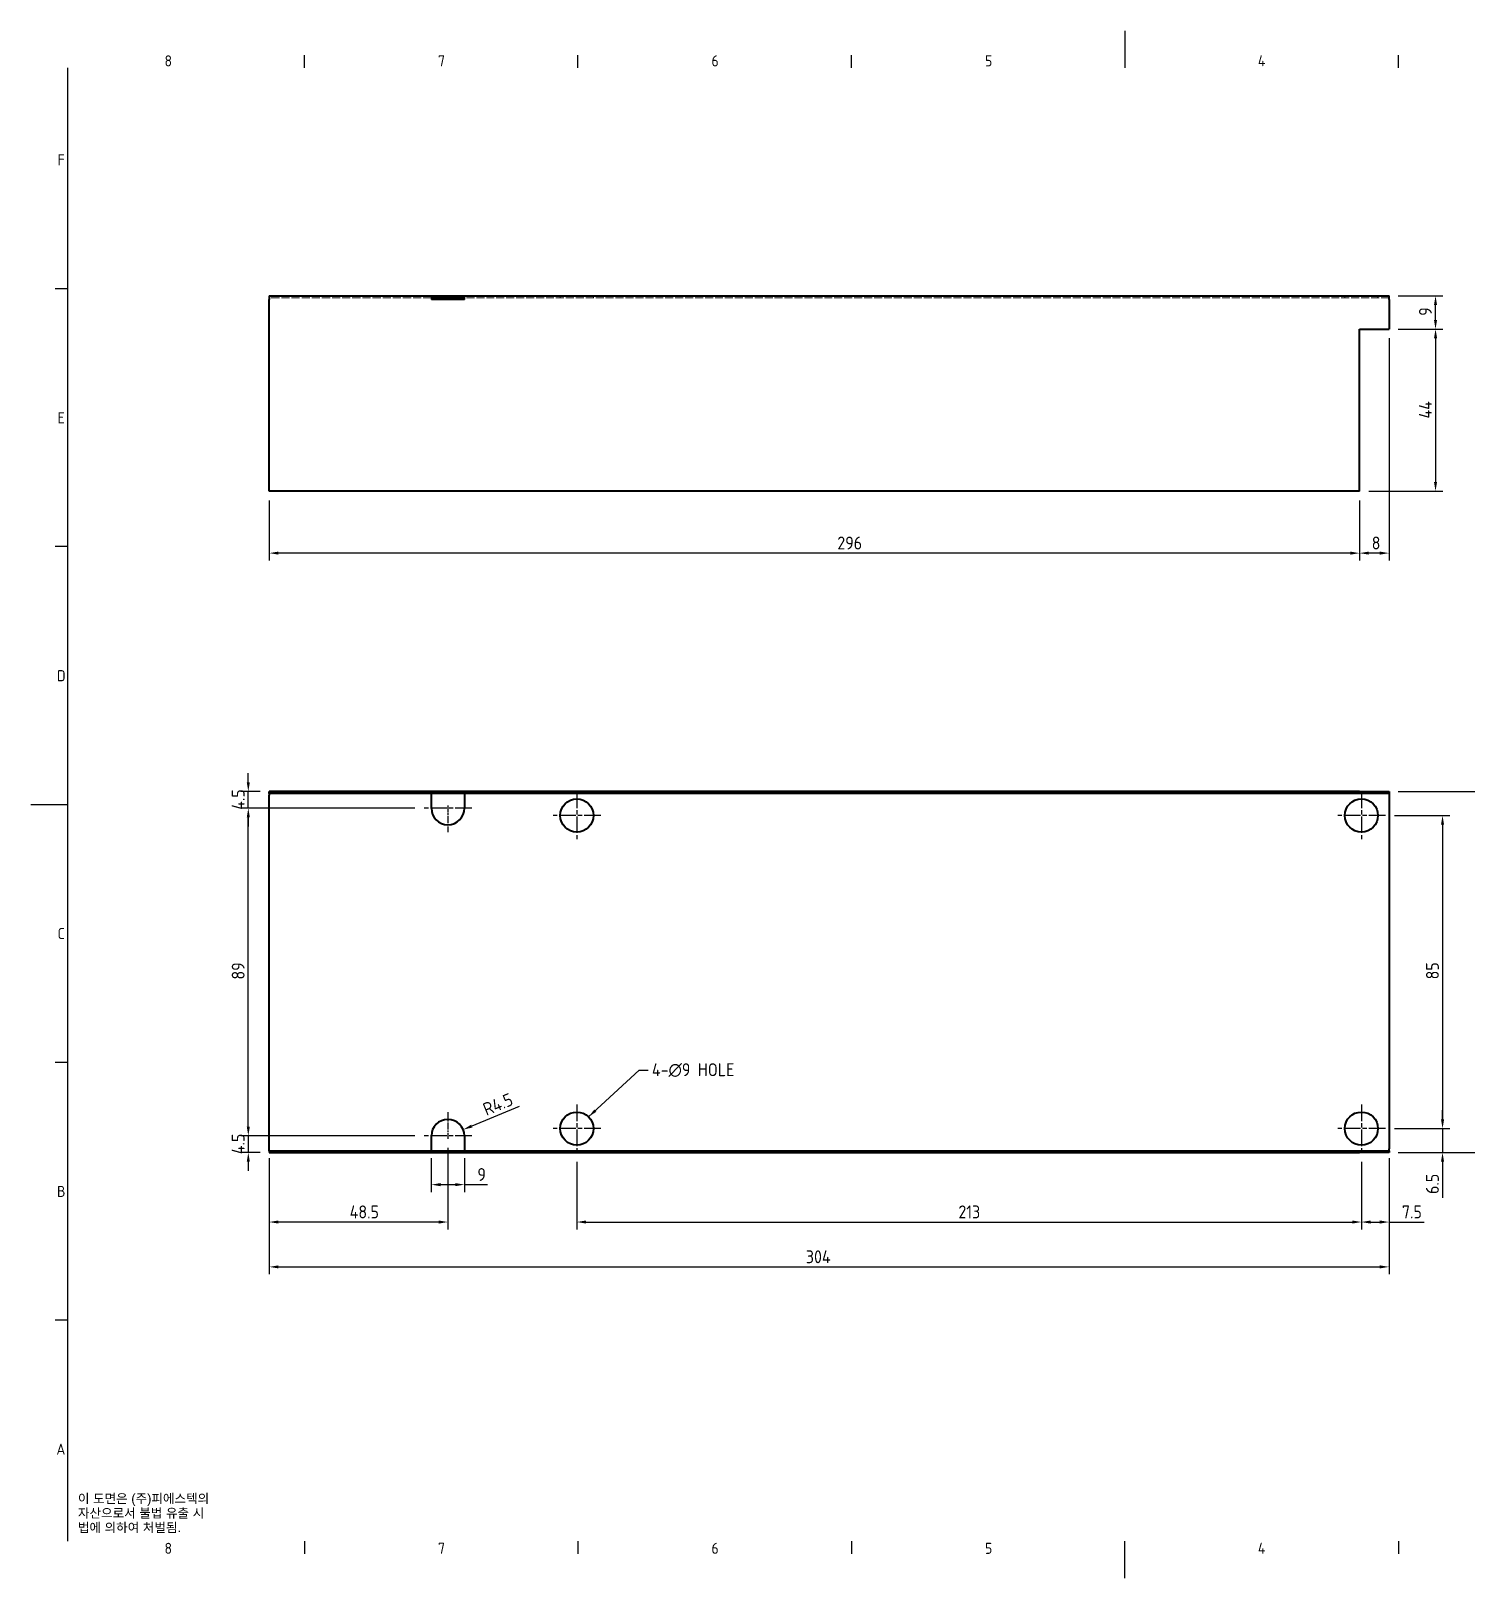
# Model space of a CAD drawing. Header units: millimetres. Extents: x 0 to 594, y 0 to 420.
# Drawn here: x 0 to 389.6, y 0 to 420 of the extents above; entities that cross this region are included whole.
import ezdxf

# ---------------------------------------------------------------- set-up
doc = ezdxf.new("R2010")
doc.units = ezdxf.units.MM
doc.linetypes.add('CHAIN', pattern=[0.3543, 0.2362, -0.0295, 0.0591, -0.0295])
doc.linetypes.add('DASHED', pattern=[0.2067, 0.1654, -0.0413])
doc.layers.get('0').update_dxf_attribs({"color": 3, "lineweight": 25})
for name, color, linetype, lineweight in [('가려진 것(ISO)', 2, 'DASHED', 18), ('가시적인 것(ISO)', 3, 'Continuous', 40), ('경계(ISO)', 7, 'Continuous', 25), ('기호(ISO)', 5, 'Continuous', 25), ('중심 표식(ISO)', 1, 'Continuous', 25), ('치수(ISO)', 2, 'Continuous', 25)]:
    doc.layers.add(name, color=color, linetype=linetype, lineweight=lineweight)
doc.styles.add('문자 텍스트_PSTEK_POSCO', font='isocp.shx')
doc.styles.add('치수 텍스트_PSTEK_POSCO', font='isocp.shx')
doc.dimstyles.new('치수_PSTEK_POSCO', dxfattribs={"dimtxt": 3.5, "dimasz": 2.5, "dimexe": 2, "dimexo": 2.5, "dimgap": 1, "dimtad": 1, "dimrnd": 1e-08, "dimdsep": 46, "dimtxsty": '치수 텍스트_PSTEK_POSCO', "dimcen": 0.09, "dimdle": 10, "dimclrd": 7, "dimclre": 7, "dimclrt": 2, "dimadec": 1, "dimazin": 2, "dimtfac": 1, "dimtmove": 0, "dimatfit": 3, "dimfxl": 0, "dimtolj": 1, "dimlwd": -1, "dimlwe": -1, "dimarcsym": 0})
doc.dimstyles.new('치수_PSTEK_POSCO$7', dxfattribs={"dimtxt": 3.5, "dimasz": 2.5, "dimexe": 2, "dimexo": 2.5, "dimgap": 1, "dimtad": 1, "dimrnd": 1e-08, "dimdsep": 46, "dimtxsty": '치수 텍스트_PSTEK_POSCO', "dimcen": 0.09, "dimdle": 10, "dimclrd": 7, "dimclre": 7, "dimclrt": 2, "dimadec": 1, "dimazin": 2, "dimtfac": 1, "dimtmove": 0, "dimatfit": 3, "dimfxl": 0, "dimtolj": 1, "dimlwd": -1, "dimlwe": -1, "dimarcsym": 0})

# ---------------------------------------------------------------- blocks, each defined once
blk = doc.blocks.new('경계 Default Border')
at = {"layer": '경계(ISO)'}
for p, q in [((74.25, 410), (74.25, 413.4)), ((148.5, 410), (148.5, 413.4)), ((222.75, 410), (222.75, 413.4)), ((371.25, 410), (371.25, 413.4)), ((10, 350), (6.6, 350)), ((10, 280), (6.6, 280)), ((10, 140), (6.6, 140)), ((10, 70), (6.6, 70)), ((74.25, 10), (74.25, 6.6)), ((148.5, 10), (148.5, 6.6)), ((222.75, 10), (222.75, 6.6)), ((371.25, 10), (371.25, 6.6))]:
    blk.add_line(p, q, dxfattribs=at)
at = {"layer": '경계(ISO)', "flags": 128}
for points in [[(297, 420), (297, 410)], [(10, 10), (10, 410)], [(0, 210), (10, 210)], [(297, 0), (297, 10)]]:
    blk.add_lwpolyline(points, dxfattribs=at)
at = {"layer": '경계(ISO)', "color": 2, "char_height": 3, "attachment_point": 7, "style": '문자 텍스트_PSTEK_POSCO'}
for s, insert in [('8', (36.27, 410.37)), ('7', (110.52, 410.39)), ('6', (184.77, 410.37)), ('5', (259.02, 410.37)), ('4', (333.1, 410.4)), ('F', (7.24, 383.5)), ('E', (7.24, 313.47)), ('D', (7.08, 243.47)), ('C', (7.24, 173.47)), ('B', (7.08, 103.47)), ('A', (6.91, 33.49)), ('8', (36.27, 6.57)), ('7', (110.52, 6.59)), ('6', (184.77, 6.57)), ('5', (259.02, 6.57)), ('4', (333.1, 6.6))]:
    blk.add_mtext(s, dxfattribs=dict(at, insert=insert))
blk = doc.blocks.new('*D23')
at = {"layer": 'Defpoints', "color": 0}
for p in [(64.7, 115.52), (368.7, 116.52), (368.7, 84.47)]:
    blk.add_point(p, dxfattribs=at)
at = {"layer": '치수(ISO)', "color": 7}
for p, q in [((368.7, 114.02), (368.7, 82.47)), ((64.7, 113.02), (64.7, 82.47)), ((67.2, 84.47), (366.2, 84.47))]:
    blk.add_line(p, q, dxfattribs=at)
for points in [[(67.2, 84.89), (67.2, 84.06), (64.7, 84.47)], [(366.2, 84.89), (366.2, 84.06), (368.7, 84.47)]]:
    blk.add_solid(points, dxfattribs=at)
at = {"layer": '치수(ISO)', "color": 2, "insert": (210.38, 87.22), "char_height": 3.5, "attachment_point": 4, "style": '치수 텍스트_PSTEK_POSCO'}
blk.add_mtext('\\A1;304', dxfattribs=at)
blk = doc.blocks.new('*D24')
at = {"layer": 'Defpoints', "color": 0}
for p in [(368.7, 213.52), (397.02, 213.52), (368.7, 115.52)]:
    blk.add_point(p, dxfattribs=at)
at = {"layer": '치수(ISO)', "color": 7}
for p, q in [((371.2, 213.52), (399.02, 213.52)), ((397.02, 118.02), (397.02, 211.02)), ((371.2, 115.52), (399.02, 115.52))]:
    blk.add_line(p, q, dxfattribs=at)
for points in [[(396.61, 211.02), (397.44, 211.02), (397.02, 213.52)], [(396.61, 118.02), (397.44, 118.02), (397.02, 115.52)]]:
    blk.add_solid(points, dxfattribs=at)
at = {"layer": '치수(ISO)', "color": 2, "insert": (394.27, 162.52), "char_height": 3.5, "attachment_point": 4, "rotation": 90, "style": '치수 텍스트_PSTEK_POSCO'}
blk.add_mtext('\\A1;98', dxfattribs=at)
blk = doc.blocks.new('*D25')
at = {"layer": 'Defpoints', "color": 0}
for p in [(367.7, 207.02), (367.7, 122.02), (383.23, 122.02)]:
    blk.add_point(p, dxfattribs=at)
at = {"layer": '치수(ISO)', "color": 7}
for p, q in [((370.2, 207.02), (385.23, 207.02)), ((383.23, 204.52), (383.23, 124.52)), ((370.2, 122.02), (385.23, 122.02))]:
    blk.add_line(p, q, dxfattribs=at)
for points in [[(382.81, 204.52), (383.65, 204.52), (383.23, 207.02)], [(382.81, 124.52), (383.65, 124.52), (383.23, 122.02)]]:
    blk.add_solid(points, dxfattribs=at)
at = {"layer": '치수(ISO)', "color": 2, "insert": (380.48, 162.52), "char_height": 3.5, "attachment_point": 4, "rotation": 90, "style": '치수 텍스트_PSTEK_POSCO'}
blk.add_mtext('\\A1;85', dxfattribs=at)
blk = doc.blocks.new('*D26')
at = {"layer": 'Defpoints', "color": 0}
for p in [(148.2, 115.52), (361.2, 115.52), (361.2, 96.65)]:
    blk.add_point(p, dxfattribs=at)
at = {"layer": '치수(ISO)', "color": 7}
for p, q in [((148.2, 113.02), (148.2, 94.65)), ((361.2, 113.02), (361.2, 94.65)), ((150.7, 96.65), (358.7, 96.65))]:
    blk.add_line(p, q, dxfattribs=at)
for points in [[(150.7, 97.07), (150.7, 96.23), (148.2, 96.65)], [(358.7, 97.07), (358.7, 96.23), (361.2, 96.65)]]:
    blk.add_solid(points, dxfattribs=at)
at = {"layer": '치수(ISO)', "color": 2, "insert": (251.79, 99.4), "char_height": 3.5, "attachment_point": 4, "style": '치수 텍스트_PSTEK_POSCO'}
blk.add_mtext('\\A1;213', dxfattribs=at)
blk = doc.blocks.new('*D27')
at = {"layer": 'Defpoints', "color": 0}
for p in [(361.2, 115.52), (368.7, 116.52), (361.2, 96.65)]:
    blk.add_point(p, dxfattribs=at)
at = {"layer": '치수(ISO)', "color": 7}
for p, q in [((368.7, 114.02), (368.7, 94.65)), ((361.2, 113.02), (361.2, 94.65)), ((363.7, 96.65), (366.2, 96.65)), ((368.7, 96.65), (378.25, 96.65))]:
    blk.add_line(p, q, dxfattribs=at)
for points in [[(363.7, 97.07), (363.7, 96.23), (361.2, 96.65)], [(366.2, 97.07), (366.2, 96.23), (368.7, 96.65)]]:
    blk.add_solid(points, dxfattribs=at)
at = {"layer": '치수(ISO)', "color": 2, "insert": (372.2, 99.4), "char_height": 3.5, "attachment_point": 4, "style": '치수 텍스트_PSTEK_POSCO'}
blk.add_mtext('\\A1;7.5', dxfattribs=at)
blk = doc.blocks.new('*D28')
at = {"layer": 'Defpoints', "color": 0}
for p in [(367.7, 122.02), (383.23, 122.02), (368.7, 115.52)]:
    blk.add_point(p, dxfattribs=at)
at = {"layer": '치수(ISO)', "color": 7}
for p, q in [((383.23, 124.52), (383.23, 127.02)), ((370.2, 122.02), (385.23, 122.02)), ((383.23, 122.02), (383.23, 115.52)), ((371.2, 115.52), (385.23, 115.52)), ((383.23, 113.02), (383.23, 103.26))]:
    blk.add_line(p, q, dxfattribs=at)
for points in [[(382.81, 124.52), (383.65, 124.52), (383.23, 122.02)], [(382.81, 113.02), (383.65, 113.02), (383.23, 115.52)]]:
    blk.add_solid(points, dxfattribs=at)
at = {"layer": '치수(ISO)', "color": 2, "insert": (380.48, 104.26), "char_height": 3.5, "attachment_point": 4, "rotation": 90, "style": '치수 텍스트_PSTEK_POSCO'}
blk.add_mtext('\\A1;6.5', dxfattribs=at)
blk = doc.blocks.new('*D29')
at = {"layer": 'Defpoints', "color": 0}
for p in [(368.7, 339.06), (360.7, 295.06), (381.33, 295.06)]:
    blk.add_point(p, dxfattribs=at)
at = {"layer": '치수(ISO)', "color": 7}
for p, q in [((371.2, 339.06), (383.33, 339.06)), ((381.33, 336.56), (381.33, 297.56)), ((363.2, 295.06), (383.33, 295.06))]:
    blk.add_line(p, q, dxfattribs=at)
for points in [[(380.91, 336.56), (381.75, 336.56), (381.33, 339.06)], [(380.91, 297.56), (381.75, 297.56), (381.33, 295.06)]]:
    blk.add_solid(points, dxfattribs=at)
at = {"layer": '치수(ISO)', "color": 2, "insert": (378.58, 314.78), "char_height": 3.5, "attachment_point": 4, "rotation": 90, "style": '치수 텍스트_PSTEK_POSCO'}
blk.add_mtext('\\A1;44', dxfattribs=at)
blk = doc.blocks.new('*D30')
at = {"layer": 'Defpoints', "color": 0}
for p in [(106.7, 120.02), (59.01, 115.52), (64.7, 115.52)]:
    blk.add_point(p, dxfattribs=at)
at = {"layer": '치수(ISO)', "color": 7}
for p, q in [((59.01, 122.52), (59.01, 125.02)), ((104.2, 120.02), (57.01, 120.02)), ((59.01, 120.02), (59.01, 115.52)), ((62.2, 115.52), (57.01, 115.52)), ((59.01, 113.02), (59.01, 110.52))]:
    blk.add_line(p, q, dxfattribs=at)
for points in [[(58.6, 122.52), (59.43, 122.52), (59.01, 120.02)], [(58.6, 113.02), (59.43, 113.02), (59.01, 115.52)]]:
    blk.add_solid(points, dxfattribs=at)
at = {"layer": '치수(ISO)', "color": 2, "insert": (56.26, 115.07), "char_height": 3.5, "attachment_point": 4, "rotation": 90, "style": '치수 텍스트_PSTEK_POSCO'}
blk.add_mtext('\\A1;4.5', dxfattribs=at)
blk = doc.blocks.new('*D31')
at = {"layer": 'Defpoints', "color": 0}
for p in [(59.01, 209.02), (106.7, 209.02), (106.7, 120.02)]:
    blk.add_point(p, dxfattribs=at)
at = {"layer": '치수(ISO)', "color": 7}
for p, q in [((104.2, 209.02), (57.01, 209.02)), ((59.01, 122.52), (59.01, 206.52)), ((104.2, 120.02), (57.01, 120.02))]:
    blk.add_line(p, q, dxfattribs=at)
for points in [[(58.6, 206.52), (59.43, 206.52), (59.01, 209.02)], [(58.6, 122.52), (59.43, 122.52), (59.01, 120.02)]]:
    blk.add_solid(points, dxfattribs=at)
at = {"layer": '치수(ISO)', "color": 2, "insert": (56.26, 162.47), "char_height": 3.5, "attachment_point": 4, "rotation": 90, "style": '치수 텍스트_PSTEK_POSCO'}
blk.add_mtext('\\A1;89', dxfattribs=at)
blk = doc.blocks.new('*D32')
at = {"layer": 'Defpoints', "color": 0}
for p in [(59.01, 213.52), (64.7, 213.52), (106.7, 209.02)]:
    blk.add_point(p, dxfattribs=at)
at = {"layer": '치수(ISO)', "color": 7}
for p, q in [((59.01, 216.02), (59.01, 218.52)), ((62.2, 213.52), (57.01, 213.52)), ((59.01, 209.02), (59.01, 213.52)), ((104.2, 209.02), (57.01, 209.02)), ((59.01, 206.52), (59.01, 204.02))]:
    blk.add_line(p, q, dxfattribs=at)
for points in [[(58.6, 216.02), (59.43, 216.02), (59.01, 213.52)], [(58.6, 206.52), (59.43, 206.52), (59.01, 209.02)]]:
    blk.add_solid(points, dxfattribs=at)
at = {"layer": '치수(ISO)', "color": 2, "insert": (56.26, 208.57), "char_height": 3.5, "attachment_point": 4, "rotation": 90, "style": '치수 텍스트_PSTEK_POSCO'}
blk.add_mtext('\\A1;4.5', dxfattribs=at)
blk = doc.blocks.new('*D33')
at = {"layer": 'Defpoints', "color": 0}
for p in [(113.2, 119.27), (64.7, 116.52), (64.7, 96.65)]:
    blk.add_point(p, dxfattribs=at)
at = {"layer": '치수(ISO)', "color": 7}
for p, q in [((64.7, 114.02), (64.7, 94.65)), ((113.2, 116.77), (113.2, 94.65)), ((110.7, 96.65), (67.2, 96.65))]:
    blk.add_line(p, q, dxfattribs=at)
for points in [[(67.2, 97.07), (67.2, 96.23), (64.7, 96.65)], [(110.7, 97.07), (110.7, 96.23), (113.2, 96.65)]]:
    blk.add_solid(points, dxfattribs=at)
at = {"layer": '치수(ISO)', "color": 2, "insert": (86.53, 99.4), "char_height": 3.5, "attachment_point": 4, "style": '치수 텍스트_PSTEK_POSCO'}
blk.add_mtext('\\A1;48.5', dxfattribs=at)
blk = doc.blocks.new('*D34')
at = {"layer": 'Defpoints', "color": 0}
for p in [(108.7, 116.52), (117.7, 116.52), (117.7, 106.8)]:
    blk.add_point(p, dxfattribs=at)
at = {"layer": '치수(ISO)', "color": 7}
for p, q in [((108.7, 114.02), (108.7, 104.8)), ((117.7, 114.02), (117.7, 104.8)), ((111.2, 106.8), (115.2, 106.8)), ((117.7, 106.8), (123.99, 106.8))]:
    blk.add_line(p, q, dxfattribs=at)
for points in [[(111.2, 107.22), (111.2, 106.38), (108.7, 106.8)], [(115.2, 107.22), (115.2, 106.38), (117.7, 106.8)]]:
    blk.add_solid(points, dxfattribs=at)
at = {"layer": '치수(ISO)', "color": 2, "insert": (121.2, 109.55), "char_height": 3.5, "attachment_point": 4, "style": '치수 텍스트_PSTEK_POSCO'}
blk.add_mtext('\\A1;9', dxfattribs=at)
blk = doc.blocks.new('*D35')
at = {"layer": 'Defpoints', "color": 0}
for p in [(113.2, 120.02), (117.36, 121.74)]:
    blk.add_point(p, dxfattribs=at)
at = {"layer": '치수(ISO)', "color": 7}
blk.add_line((132.54, 128.03), (119.67, 122.7), dxfattribs=at)
blk.add_solid([(119.51, 123.08), (119.83, 122.31), (117.36, 121.74)], dxfattribs=at)
at = {"layer": '치수(ISO)', "color": 2, "insert": (122.99, 127.05), "char_height": 3.5, "attachment_point": 4, "rotation": 22.5066, "style": '치수 텍스트_PSTEK_POSCO'}
blk.add_mtext('\\A1;R4.5', dxfattribs=at)
blk = doc.blocks.new('*D36')
at = {"layer": 'Defpoints', "color": 0}
for p in [(368.7, 348.06), (381.33, 348.06), (368.7, 339.06)]:
    blk.add_point(p, dxfattribs=at)
at = {"layer": '치수(ISO)', "color": 7}
for p, q in [((371.2, 348.06), (383.33, 348.06)), ((381.33, 341.56), (381.33, 345.56)), ((371.2, 339.06), (383.33, 339.06))]:
    blk.add_line(p, q, dxfattribs=at)
for points in [[(380.91, 345.56), (381.75, 345.56), (381.33, 348.06)], [(380.91, 341.56), (381.75, 341.56), (381.33, 339.06)]]:
    blk.add_solid(points, dxfattribs=at)
at = {"layer": '치수(ISO)', "color": 2, "insert": (378.58, 342.67), "char_height": 3.5, "attachment_point": 4, "rotation": 90, "style": '치수 텍스트_PSTEK_POSCO'}
blk.add_mtext('\\A1;9', dxfattribs=at)
blk = doc.blocks.new('*D37')
at = {"layer": 'Defpoints', "color": 0}
for p in [(368.7, 339.06), (360.7, 295.06), (360.7, 278.24)]:
    blk.add_point(p, dxfattribs=at)
at = {"layer": '치수(ISO)', "color": 7}
for p, q in [((368.7, 336.56), (368.7, 276.24)), ((360.7, 292.56), (360.7, 276.24)), ((366.2, 278.24), (363.2, 278.24))]:
    blk.add_line(p, q, dxfattribs=at)
for points in [[(363.2, 278.66), (363.2, 277.83), (360.7, 278.24)], [(366.2, 278.66), (366.2, 277.83), (368.7, 278.24)]]:
    blk.add_solid(points, dxfattribs=at)
at = {"layer": '치수(ISO)', "color": 2, "insert": (364, 280.99), "char_height": 3.5, "attachment_point": 4, "style": '치수 텍스트_PSTEK_POSCO'}
blk.add_mtext('\\A1;8', dxfattribs=at)
blk = doc.blocks.new('*D38')
at = {"layer": 'Defpoints', "color": 0}
for p in [(64.7, 295.06), (360.7, 295.06), (64.7, 278.24)]:
    blk.add_point(p, dxfattribs=at)
at = {"layer": '치수(ISO)', "color": 7}
for p, q in [((64.7, 292.56), (64.7, 276.24)), ((360.7, 292.56), (360.7, 276.24)), ((358.2, 278.24), (67.2, 278.24))]:
    blk.add_line(p, q, dxfattribs=at)
for points in [[(67.2, 278.66), (67.2, 277.83), (64.7, 278.24)], [(358.2, 278.66), (358.2, 277.83), (360.7, 278.24)]]:
    blk.add_solid(points, dxfattribs=at)
at = {"layer": '치수(ISO)', "color": 2, "insert": (218.92, 280.99), "char_height": 3.5, "attachment_point": 4, "style": '치수 텍스트_PSTEK_POSCO'}
blk.add_mtext('\\A1;296', dxfattribs=at)

msp = doc.modelspace()

# ---------------------------------------------------------------- linework, layer by layer
at = {"layer": '가려진 것(ISO)', "ltscale": 13.304306}
msp.add_line((108.704, 347.559), (64.704, 347.559), dxfattribs=at)
at = {"layer": '가려진 것(ISO)', "ltscale": 13.057207}
msp.add_line((368.704, 347.559), (117.704, 347.559), dxfattribs=at)
at = {"layer": '가려진 것(ISO)', "ltscale": 0.952248}
for p, q in [((143.704, 348.059), (143.704, 347.559)), ((152.704, 348.059), (152.704, 347.559)), ((356.704, 348.059), (356.704, 347.559)), ((365.704, 348.059), (365.704, 347.559)), ((108.704, 213.517), (108.704, 213.017)), ((117.704, 213.017), (117.704, 213.517)), ((108.704, 116.017), (108.704, 115.517)), ((117.704, 115.517), (117.704, 116.017))]:
    msp.add_line(p, q, dxfattribs=at)
at = {"layer": '가시적인 것(ISO)'}
for p, q in [((64.704, 348.059), (108.704, 348.059)), ((64.704, 348.059), (64.704, 347.059)), ((64.704, 295.059), (64.704, 347.059)), ((108.704, 348.059), (117.704, 348.059)), ((108.704, 348.059), (108.704, 347.059)), ((117.704, 347.559), (108.704, 347.559)), ((117.704, 347.059), (108.704, 347.059)), ((117.704, 347.059), (117.704, 348.059)), ((117.704, 348.059), (368.704, 348.059)), ((368.704, 347.059), (368.704, 348.059)), ((368.704, 347.059), (368.704, 339.059)), ((360.704, 339.059), (368.704, 339.059)), ((360.704, 295.059), (360.704, 339.059)), ((360.704, 295.059), (64.704, 295.059)), ((360.704, 213.517), (64.704, 213.517)), ((64.704, 213.017), (64.704, 213.517)), ((64.704, 213.017), (64.704, 212.517)), ((360.704, 213.017), (64.704, 213.017)), ((64.704, 116.517), (64.704, 212.517)), ((108.704, 212.517), (108.704, 213.017)), ((108.704, 209.017), (108.704, 212.517)), ((117.704, 213.017), (117.704, 212.517)), ((117.704, 212.517), (117.704, 209.017)), ((360.704, 213.517), (368.704, 213.517)), ((360.704, 213.017), (360.704, 213.517)), ((368.704, 213.017), (360.704, 213.017)), ((368.704, 213.517), (368.704, 213.017)), ((368.704, 213.017), (368.704, 212.517)), ((368.704, 212.517), (368.704, 116.517)), ((108.704, 116.517), (108.704, 120.017)), ((117.704, 120.017), (117.704, 116.517)), ((64.704, 116.017), (64.704, 116.517)), ((64.704, 116.017), (360.704, 116.017)), ((64.704, 116.017), (64.704, 115.517)), ((64.704, 115.517), (360.704, 115.517)), ((108.704, 116.017), (108.704, 116.517)), ((117.704, 116.517), (117.704, 116.017)), ((360.704, 116.017), (368.704, 116.017)), ((360.704, 115.517), (360.704, 116.017)), ((368.704, 115.517), (360.704, 115.517)), ((368.704, 116.017), (368.704, 116.517)), ((368.704, 116.017), (368.704, 115.517))]:
    msp.add_line(p, q, dxfattribs=at)
for centre in [(148.204, 207.017), (361.204, 207.017), (148.204, 122.017), (361.204, 122.017)]:
    msp.add_circle(centre, 4.5, dxfattribs=at)
for centre, start, end in [((113.204, 209.017), 180, 0), ((113.204, 120.017), 0, 180)]:
    msp.add_arc(centre, 4.5, start, end, dxfattribs=at)
at = {"layer": '중심 표식(ISO)', "linetype": 'CHAIN', "ltscale": 19.051651}
for p, q in [((148.204, 213.517), (148.204, 200.517)), ((361.204, 213.517), (361.204, 200.517)), ((119.704, 209.017), (106.704, 209.017)), ((154.704, 207.017), (141.704, 207.017)), ((367.704, 207.017), (354.704, 207.017)), ((148.204, 128.517), (148.204, 115.517)), ((361.204, 128.517), (361.204, 115.517)), ((154.704, 122.017), (141.704, 122.017)), ((367.704, 122.017), (354.704, 122.017)), ((119.704, 120.017), (106.704, 120.017))]:
    msp.add_line(p, q, dxfattribs=at)
at = {"layer": '중심 표식(ISO)', "linetype": 'CHAIN', "ltscale": 8.056153}
for p, q in [((113.204, 209.767), (113.204, 202.517)), ((113.204, 126.517), (113.204, 119.267))]:
    msp.add_line(p, q, dxfattribs=at)

# ---------------------------------------------------------------- block references
msp.add_blockref('경계 Default Border', (0, 0))

# ---------------------------------------------------------------- texts
at = {"layer": '기호(ISO)', "color": 2, "attachment_point": 4}
for s, insert, char_height, width, line_spacing_factor, style in [('{4-\\fAIGDT|b0|i0;\\H3.5000;n\\fisocp|b0|i0;\\H3.5000;9 HOLE}', (168.59, 137.885), 3.5, 25.96784, 0.6125, '치수 텍스트_PSTEK_POSCO'), ('{\\fArial|b0|i0;\\H2.5000;이 도면은 (주)피에스텍의\\P자산으로서 불법 유출 시 \\P법에 의하여 처벌됨.}', (12.755, 17.515), 2.5, 39.3061, 0.944221, '문자 텍스트_PSTEK_POSCO')]:
    msp.add_mtext(s, dxfattribs=dict(at, insert=insert, char_height=char_height, width=width, line_spacing_factor=line_spacing_factor, style=style))

# ---------------------------------------------------------------- dimensions: what is measured, and where the dimension line sits
at = {"layer": '치수(ISO)', "color": 7}
for base, p1, p2, angle, override, picture, middle in [((381.329, 348.059), (368.704, 339.059), (368.704, 348.059), 270, {"dimdec": 2, "dimtp": 0, "dimtm": 0, "dimtdec": 2, "dimtofl": 0, "dimatfit": 1}, '*D36', (381.329, 343.559)), ((381.329, 295.059), (368.704, 339.059), (360.704, 295.059), 90, {"dimdec": 2, "dimtp": 0, "dimtm": 0, "dimtdec": 2, "dimtofl": 0, "dimatfit": 1}, '*D29', (381.329, 317.059)), ((64.704, 278.244), (360.704, 295.059), (64.704, 295.059), 180, {"dimdec": 2, "dimtp": 0, "dimtm": 0, "dimtdec": 2, "dimtofl": 0, "dimatfit": 1}, '*D38', (222.204, 278.244)), ((59.013, 213.517), (106.704, 209.017), (64.704, 213.517), 90, {"dimdec": 2, "dimtp": 0, "dimtm": 0, "dimtdec": 2, "dimtofl": 1, "dimatfit": 1}, '*D32', (59.013, 211.267)), ((397.023, 213.517), (368.704, 115.517), (368.704, 213.517), 90, {"dimdec": 2, "dimtp": 0, "dimtm": 0, "dimtdec": 2, "dimtofl": 0, "dimatfit": 1}, '*D24', (397.023, 164.517)), ((59.013, 209.017), (106.704, 120.017), (106.704, 209.017), 90, {"dimdec": 2, "dimtp": 0, "dimtm": 0, "dimtdec": 2, "dimtofl": 0, "dimatfit": 1}, '*D31', (59.013, 164.517)), ((383.231, 122.017), (367.704, 207.017), (367.704, 122.017), 90, {"dimdec": 2, "dimtp": 0, "dimtm": 0, "dimtdec": 2, "dimtofl": 0, "dimatfit": 1}, '*D25', (383.231, 164.517)), ((383.231, 122.017), (368.704, 115.517), (367.704, 122.017), 90, {"dimdec": 2, "dimtp": 0, "dimtm": 0, "dimtdec": 2, "dimtofl": 1, "dimatfit": 1}, '*D28', (383.231, 106.89)), ((59.013, 115.517), (106.704, 120.017), (64.704, 115.517), 90, {"dimdec": 2, "dimtp": 0, "dimtm": 0, "dimtdec": 2, "dimtofl": 1, "dimatfit": 1}, '*D30', (59.013, 117.767)), ((368.704, 84.473), (64.704, 115.517), (368.704, 116.517), 180, {"dimdec": 2, "dimtp": 0, "dimtm": 0, "dimtdec": 2, "dimtofl": 0, "dimatfit": 1}, '*D23', (213.704, 84.473)), ((361.204, 96.651), (148.204, 115.517), (361.204, 115.517), 180, {"dimdec": 2, "dimtp": 0, "dimtm": 0, "dimtdec": 2, "dimtofl": 0, "dimatfit": 1}, '*D26', (254.704, 96.651)), ((361.204, 96.651), (368.704, 116.517), (361.204, 115.517), 180, {"dimdec": 2, "dimtp": 0, "dimtm": 0, "dimtdec": 2, "dimtofl": 0, "dimatfit": 2}, '*D27', (374.727, 96.651))]:
    dim = msp.add_linear_dim(base=base, p1=p1, p2=p2, angle=angle, dimstyle='치수_PSTEK_POSCO', override=override, dxfattribs=at)
    dim.commit()
    dim.dimension.update_dxf_attribs({"geometry": picture, "text_midpoint": middle, "dimtype": 160})
for base, p1, p2, override, picture, middle in [((360.704, 278.244), (368.704, 339.059), (360.704, 295.059), {"dimdec": 2, "dimtp": 0, "dimtm": 0, "dimtdec": 2, "dimtofl": 0, "dimatfit": 1}, '*D37', (364.704, 278.244)), ((64.704, 96.651), (113.204, 119.267), (64.704, 116.517), {"dimdec": 2, "dimtp": 0, "dimtm": 0, "dimtdec": 2, "dimtofl": 0, "dimatfit": 1}, '*D33', (90.454, 96.651)), ((117.704, 106.799), (108.704, 116.517), (117.704, 116.517), {"dimdec": 2, "dimtp": 0, "dimtm": 0, "dimtdec": 2, "dimtofl": 0, "dimatfit": 2}, '*D34', (122.096, 106.799))]:
    dim = msp.add_linear_dim(base=base, p1=p1, p2=p2, dimstyle='치수_PSTEK_POSCO', override=override, dxfattribs=at)
    dim.commit()
    dim.dimension.update_dxf_attribs({"geometry": picture, "text_midpoint": middle, "dimtype": 160})
dim = msp.add_radius_dim(center=(113.204, 120.017), mpoint=(117.362, 121.739), dimstyle='치수_PSTEK_POSCO', override={"dimdec": 2, "dimcen": 0, "dimtp": 0, "dimtm": 0, "dimtdec": 2, "dimtofl": 0}, dxfattribs=at)
dim.commit()
dim.dimension.update_dxf_attribs({"geometry": '*D35', "text_midpoint": (127.828, 126.076), "dimtype": 164})

# ---------------------------------------------------------------- leaders
at = {"layer": '기호(ISO)', "color": 7, "annotation_type": 0, "has_hookline": 1, "hookline_direction": 0, "text_width": 24.12}
msp.add_leader([(151.386, 125.199), (165.09, 137.885), (167.59, 137.885)], dimstyle='치수_PSTEK_POSCO$7', override={"dimtad": 0}, dxfattribs=at)

doc.saveas('drawing.dxf')
